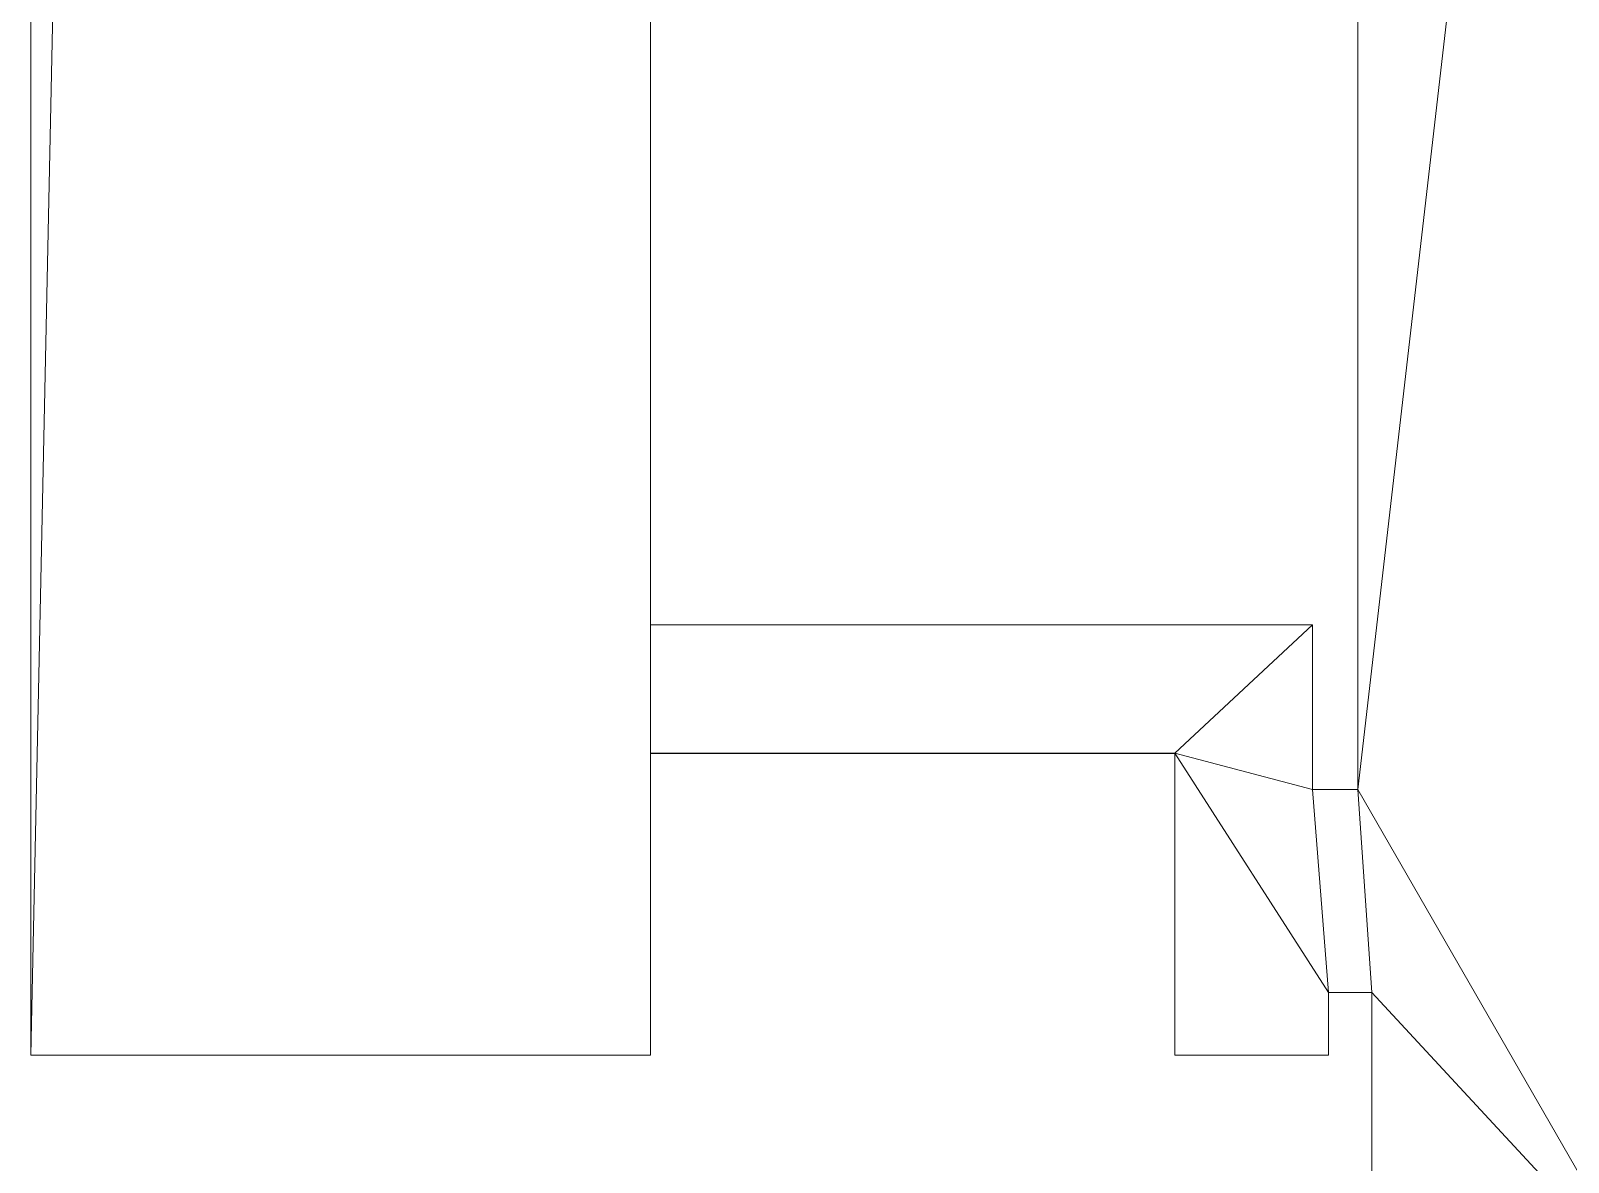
# Model space of a CAD drawing. Header units: inches. Extents: x -103556 to 1920310, y -1393088 to 690320.
# Drawn here: x -103556 to 604011, y -872236 to -351384 of the extents above; entities that cross this region are included whole.
import ezdxf

# ---------------------------------------------------------------- set-up
doc = ezdxf.new("R2010")
doc.units = ezdxf.units.IN
doc.header["$MEASUREMENT"] = 0
doc.layers.add('A-CLNG-SUSP', color=5, linetype='Continuous', lineweight=13)
doc.layers.add('A-WALL', color=2, linetype='Continuous', lineweight=13)

msp = doc.modelspace()

# ---------------------------------------------------------------- meshes
at = {"layer": 'A-CLNG-SUSP'}
mesh = msp.add_polyface(dxfattribs=at)
corners = [(241533, 683934, 91682), (235751, 647429, 91682), (-35050, 690320, 91682), (-77347, 423264, 91682), (-103556, 423264, 91682), (-103556, -822920, 91682), (181716, -822920, 91682), (181716, 404968, 91682), (286874, 393915, 91682), (330575, 669832, 91682)]
mesh.append_faces([[corners[k] for k in face] for face in [(3, 7, 2)]], dxfattribs={"vtx0": -1, "vtx1": -1})
mesh.append_faces([[corners[k] for k in face] for face in [(7, 8, 1, 2)]], dxfattribs={"vtx1": -1, "vtx3": -1})
mesh.append_faces([[corners[k] for k in face] for face in [(9, 0, 1, 8), (3, 4, 5)]], dxfattribs={"vtx2": -1})
mesh.append_faces([[corners[k] for k in face] for face in [(5, 6, 7, 3)]], dxfattribs={"vtx2": -1, "vtx3": -1})
mesh = msp.add_polyface(dxfattribs=at)
corners = [(241533, 683934, 91680), (330575, 669832, 91680), (286874, 393915, 91680), (181716, 404968, 91680), (181716, -822920, 91680), (-103556, -822920, 91680), (-103556, 423264, 91680), (-77347, 423264, 91680), (-35050, 690320, 91680), (235751, 647429, 91680)]
mesh.append_faces([[corners[k] for k in face] for face in [(1, 9, 0)]], dxfattribs={"vtx0": -1})
mesh.append_faces([[corners[k] for k in face] for face in [(3, 7, 8, 9)]], dxfattribs={"vtx0": -1, "vtx3": -1})
mesh.append_faces([[corners[k] for k in face] for face in [(6, 7, 5)]], dxfattribs={"vtx1": -1})
mesh.append_faces([[corners[k] for k in face] for face in [(2, 3, 9, 1)]], dxfattribs={"vtx1": -1, "vtx2": -1})
mesh.append_faces([[corners[k] for k in face] for face in [(3, 4, 5, 7)]], dxfattribs={"vtx2": -1, "vtx3": -1})
mesh = msp.add_polyface(dxfattribs=at)
corners = [(-103556, -822920, 91682), (-103556, 423264, 91682), (-103556, 423264, 91680), (-103556, -822920, 91680)]
mesh.append_faces([[corners[k] for k in face] for face in [(3, 0, 1, 2)]])
mesh = msp.add_polyface(dxfattribs=at)
corners = [(422916, -684000, 64850), (422916, -822912, 64850), (493612, -822912, 64850), (493612, -794064, 64850), (513588, -794064, 64850), (513588, -1016360, 64850), (129983, -1023056, 64850), (129983, -1122168, 64850), (129983, -1137566, 64850), (469827, -1137566, 64850), (469827, -1116550, 64850), (1920310, -1091232, 64850), (1886767, 173467, 64850), (1626695, 173467, 64850), (1626695, 42707, 64850), (1767286, 46436, 64850), (1792691, -911443, 64850), (1637747, -911443, 64850), (1637747, -978259, 64850), (793892, -992989, 64850), (793892, -929205, 64850), (638852, -929205, 64850), (624249, 314010, 64850), (637952, 400524, 64850), (547043, 414922, 64850), (538121, 330039, 64850), (507210, 330039, 64850), (507210, -700617, 64850), (486370, -700617, 64850), (486370, -624825, 64850), (181712, -624825, 64850), (181712, -684000, 64850)]
mesh.append_faces([[corners[k] for k in face] for face in [(0, 29, 30, 31)]], dxfattribs={"vtx0": -1})
mesh.append_faces([[corners[k] for k in face] for face in [(3, 28, 0)]], dxfattribs={"vtx0": -1, "vtx1": -1, "vtx2": -1})
mesh.append_faces([[corners[k] for k in face] for face in [(5, 10, 19, 21)]], dxfattribs={"vtx0": -1, "vtx1": -1, "vtx2": -1, "vtx3": -1})
mesh.append_faces([[corners[k] for k in face] for face in [(0, 28, 29), (12, 15, 16, 11), (11, 18, 19, 10)]], dxfattribs={"vtx0": -1, "vtx2": -1})
mesh.append_faces([[corners[k] for k in face] for face in [(22, 25, 26, 27), (10, 5, 6, 7)]], dxfattribs={"vtx0": -1, "vtx3": -1})
mesh.append_faces([[corners[k] for k in face] for face in [(20, 21, 19)]], dxfattribs={"vtx1": -1})
mesh.append_faces([[corners[k] for k in face] for face in [(4, 5, 21)]], dxfattribs={"vtx1": -1, "vtx2": -1})
mesh.append_faces([[corners[k] for k in face] for face in [(21, 22, 27, 4)]], dxfattribs={"vtx1": -1, "vtx2": -1, "vtx3": -1})
mesh.append_faces([[corners[k] for k in face] for face in [(27, 28, 3, 4)]], dxfattribs={"vtx1": -1, "vtx3": -1})
mesh.append_faces([[corners[k] for k in face] for face in [(23, 24, 25, 22), (13, 14, 15, 12), (1, 2, 3, 0)]], dxfattribs={"vtx2": -1})
mesh.append_faces([[corners[k] for k in face] for face in [(16, 17, 18, 11)]], dxfattribs={"vtx2": -1, "vtx3": -1})
mesh.append_faces([[corners[k] for k in face] for face in [(7, 8, 9, 10)]], dxfattribs={"vtx3": -1})
mesh = msp.add_polyface(dxfattribs=at)
corners = [(422916, -684000, 64848), (181712, -684000, 64848), (181712, -624825, 64848), (486370, -624825, 64848), (486370, -700617, 64848), (507210, -700617, 64848), (507210, 330039, 64848), (538121, 330039, 64848), (547043, 414922, 64848), (637952, 400524, 64848), (624249, 314010, 64848), (638852, -929205, 64848), (793892, -929205, 64848), (793892, -992989, 64848), (1637747, -978259, 64848), (1637747, -911443, 64848), (1792691, -911443, 64848), (1767286, 46436, 64848), (1626695, 42707, 64848), (1626695, 173467, 64848), (1886767, 173467, 64848), (1920310, -1091232, 64848), (469827, -1116550, 64848), (469827, -1137566, 64848), (129983, -1137566, 64848), (129983, -1122168, 64848), (129983, -1023056, 64848), (513588, -1016360, 64848), (513588, -794064, 64848), (493612, -794064, 64848), (493612, -822912, 64848), (422916, -822912, 64848)]
mesh.append_faces([[corners[k] for k in face] for face in [(16, 21, 14, 15)]], dxfattribs={"vtx0": -1, "vtx1": -1})
mesh.append_faces([[corners[k] for k in face] for face in [(29, 0, 4), (11, 28, 5)]], dxfattribs={"vtx0": -1, "vtx1": -1, "vtx2": -1})
mesh.append_faces([[corners[k] for k in face] for face in [(13, 22, 27, 11)]], dxfattribs={"vtx0": -1, "vtx1": -1, "vtx2": -1, "vtx3": -1})
mesh.append_faces([[corners[k] for k in face] for face in [(29, 4, 5, 28), (0, 3, 4)]], dxfattribs={"vtx0": -1, "vtx2": -1})
mesh.append_faces([[corners[k] for k in face] for face in [(22, 25, 26, 27)]], dxfattribs={"vtx0": -1, "vtx3": -1})
mesh.append_faces([[corners[k] for k in face] for face in [(2, 3, 0, 1)]], dxfattribs={"vtx1": -1})
mesh.append_faces([[corners[k] for k in face] for face in [(27, 28, 11), (6, 7, 10)]], dxfattribs={"vtx1": -1, "vtx2": -1})
mesh.append_faces([[corners[k] for k in face] for face in [(13, 14, 21, 22), (10, 11, 5, 6), (20, 21, 16, 17)]], dxfattribs={"vtx1": -1, "vtx3": -1})
mesh.append_faces([[corners[k] for k in face] for face in [(23, 24, 25, 22), (11, 12, 13)]], dxfattribs={"vtx2": -1})
mesh.append_faces([[corners[k] for k in face] for face in [(29, 30, 31, 0), (17, 18, 19, 20), (7, 8, 9, 10)]], dxfattribs={"vtx3": -1})
mesh = msp.add_polyface(dxfattribs=at)
corners = [(181716, 404968, 91682), (181716, -822920, 91682), (181716, -822920, 91680), (181716, 404968, 91680)]
mesh.append_faces([[corners[k] for k in face] for face in [(0, 1, 2, 3)]])
mesh = msp.add_polyface(dxfattribs=at)
corners = [(507210, -700617, 64850), (507210, 330039, 64850), (507210, 330039, 64848), (507210, -700617, 64848)]
mesh.append_faces([[corners[k] for k in face] for face in [(3, 0, 1, 2)]])
mesh = msp.add_polyface(dxfattribs=at)
corners = [(181712, -624825, 64850), (486370, -624825, 64850), (486370, -624825, 64848), (181712, -624825, 64848)]
mesh.append_faces([[corners[k] for k in face] for face in [(0, 1, 2, 3)]])
mesh = msp.add_polyface(dxfattribs=at)
corners = [(181712, -684000, 64850), (181712, -624825, 64850), (181712, -624825, 64848), (181712, -684000, 64848)]
mesh.append_faces([[corners[k] for k in face] for face in [(0, 1, 2, 3)]])
mesh = msp.add_polyface(dxfattribs=at)
corners = [(486370, -624825, 64850), (486370, -700617, 64850), (486370, -700617, 64848), (486370, -624825, 64848)]
mesh.append_faces([[corners[k] for k in face] for face in [(0, 1, 2, 3)]])
mesh = msp.add_polyface(dxfattribs=at)
corners = [(422916, -684000, 64850), (181712, -684000, 64850), (181712, -684000, 64848), (422916, -684000, 64848)]
mesh.append_faces([[corners[k] for k in face] for face in [(0, 1, 2, 3)]])
mesh = msp.add_polyface(dxfattribs=at)
corners = [(422916, -822912, 64850), (422916, -684000, 64850), (422916, -684000, 64848), (422916, -822912, 64848)]
mesh.append_faces([[corners[k] for k in face] for face in [(0, 1, 2, 3)]])
mesh = msp.add_polyface(dxfattribs=at)
corners = [(486370, -700617, 64850), (507210, -700617, 64850), (507210, -700617, 64848), (486370, -700617, 64848)]
mesh.append_faces([[corners[k] for k in face] for face in [(0, 1, 2, 3)]])
mesh = msp.add_polyface(dxfattribs=at)
corners = [(493612, -794064, 64850), (493612, -822912, 64850), (493612, -822912, 64848), (493612, -794064, 64848)]
mesh.append_faces([[corners[k] for k in face] for face in [(0, 1, 2, 3)]])
mesh = msp.add_polyface(dxfattribs=at)
corners = [(513588, -794064, 64850), (493612, -794064, 64850), (493612, -794064, 64848), (513588, -794064, 64848)]
mesh.append_faces([[corners[k] for k in face] for face in [(0, 1, 2, 3)]])
mesh = msp.add_polyface(dxfattribs=at)
corners = [(513588, -1016360, 64850), (513588, -794064, 64850), (513588, -794064, 64848), (513588, -1016360, 64848)]
mesh.append_faces([[corners[k] for k in face] for face in [(0, 1, 2, 3)]])
mesh = msp.add_polyface(dxfattribs=at)
corners = [(181716, -822920, 91682), (-103556, -822920, 91682), (-103556, -822920, 91680), (181716, -822920, 91680)]
mesh.append_faces([[corners[k] for k in face] for face in [(0, 1, 2, 3)]])
mesh = msp.add_polyface(dxfattribs=at)
corners = [(493612, -822912, 64850), (422916, -822912, 64850), (422916, -822912, 64848), (493612, -822912, 64848)]
mesh.append_faces([[corners[k] for k in face] for face in [(0, 1, 2, 3)]])
at = {"layer": 'A-WALL'}
mesh = msp.add_polyface(dxfattribs=at)
corners = [(-103556, 423256, -60960), (-103556, -822920, -60960), (-103556, -822920, 91584), (-103556, 423256, 91584)]
mesh.append_faces([[corners[k] for k in face] for face in [(3, 0, 1, 2)]])
mesh = msp.add_polyface(dxfattribs=at)
corners = [(-103556, -822920, -60960), (-103556, 423256, -60960), (-103548, 423256, -60960), (-103548, -822912, -60960), (-103548, -822920, -60960)]
mesh.append_faces([[corners[k] for k in face] for face in [(3, 1, 2)]], dxfattribs={"vtx0": -1})
mesh.append_faces([[corners[k] for k in face] for face in [(0, 1, 3, 4)]], dxfattribs={"vtx1": -1})
mesh = msp.add_polyface(dxfattribs=at)
corners = [(-103556, 423256, 91584), (-103556, -822920, 91584), (-103548, -822920, 91584), (-103548, -822912, 91584), (-103548, 423256, 91584)]
mesh.append_faces([[corners[k] for k in face] for face in [(3, 1, 2)]], dxfattribs={"vtx0": -1})
mesh.append_faces([[corners[k] for k in face] for face in [(0, 1, 3, 4)]], dxfattribs={"vtx1": -1})
mesh = msp.add_polyface(dxfattribs=at)
corners = [(-103548, 423256, -60960), (-103548, 423256, 91584), (-103548, -822912, 91584), (-103548, -822920, 91584), (-103548, -822920, -60960), (-103548, -822912, -60960)]
mesh.append_faces([[corners[k] for k in face] for face in [(3, 4, 5, 2), (0, 1, 2, 5)]], dxfattribs={"vtx2": -1})
mesh = msp.add_polyface(dxfattribs=at)
corners = [(181708, -822912, -60960), (181708, -822912, 91584), (181708, 404977, 91584), (181708, 404977, -60960)]
mesh.append_faces([[corners[k] for k in face] for face in [(1, 2, 3, 0)]])
mesh = msp.add_polyface(dxfattribs=at)
corners = [(181716, 404976, -60960), (181716, 404968, -60960), (181716, -624817, -60960), (181716, -624825, -60960), (181716, -684000, -60960), (181716, -684008, -60960), (181716, -822912, -60960), (181708, -822912, -60960), (181708, 404977, -60960)]
mesh.append_faces([[corners[k] for k in face] for face in [(2, 8, 1), (5, 7, 4)]], dxfattribs={"vtx0": -1, "vtx1": -1})
mesh.append_faces([[corners[k] for k in face] for face in [(7, 2, 3, 4)]], dxfattribs={"vtx0": -1, "vtx3": -1})
mesh.append_faces([[corners[k] for k in face] for face in [(0, 1, 8), (6, 7, 5)]], dxfattribs={"vtx1": -1})
mesh.append_faces([[corners[k] for k in face] for face in [(7, 8, 2)]], dxfattribs={"vtx1": -1, "vtx2": -1})
mesh = msp.add_polyface(dxfattribs=at)
corners = [(181716, -822912, 91584), (181716, 404968, 91584), (181716, 404976, 91584), (181708, 404977, 91584), (181708, -822912, 91584)]
mesh.append_faces([[corners[k] for k in face] for face in [(1, 2, 3), (4, 0, 1, 3)]], dxfattribs={"vtx2": -1})
mesh = msp.add_polyface(dxfattribs=at)
corners = [(181716, -822912, -60960), (181716, -684008, -60960), (181716, -684000, -60960), (181716, -624825, -60960), (181716, -624817, -60960), (181716, 404968, -60960), (181716, 404976, -60960), (181716, 404976, 91584), (181716, 404968, 91584), (181716, -822912, 91584)]
mesh.append_faces([[corners[k] for k in face] for face in [(8, 6, 7)]], dxfattribs={"vtx0": -1})
mesh.append_faces([[corners[k] for k in face] for face in [(9, 3, 4, 8)]], dxfattribs={"vtx0": -1, "vtx2": -1})
mesh.append_faces([[corners[k] for k in face] for face in [(0, 1, 9)]], dxfattribs={"vtx1": -1})
mesh.append_faces([[corners[k] for k in face] for face in [(2, 3, 9, 1), (5, 6, 8, 4)]], dxfattribs={"vtx1": -1, "vtx2": -1})
mesh = msp.add_polyface(dxfattribs=at)
corners = [(507202, 330039, -60960), (507202, -700609, -60960), (507202, -700617, -60960), (507202, -700617, 64752), (507202, -700609, 64752), (507202, 330039, 64752)]
mesh.append_faces([[corners[k] for k in face] for face in [(2, 3, 4, 1)]], dxfattribs={"vtx2": -1})
mesh.append_faces([[corners[k] for k in face] for face in [(4, 5, 0, 1)]], dxfattribs={"vtx3": -1})
mesh = msp.add_polyface(dxfattribs=at)
corners = [(507202, -700617, -60960), (507202, -700609, -60960), (507202, 330039, -60960), (507210, 330039, -60960), (507210, -700617, -60960)]
mesh.append_faces([[corners[k] for k in face] for face in [(0, 1, 4), (3, 4, 1, 2)]], dxfattribs={"vtx1": -1})
mesh = msp.add_polyface(dxfattribs=at)
corners = [(507202, 330039, 64752), (507202, -700609, 64752), (507202, -700617, 64752), (507210, -700617, 64752), (507210, 330039, 64752)]
mesh.append_faces([[corners[k] for k in face] for face in [(1, 2, 3), (4, 0, 1, 3)]], dxfattribs={"vtx2": -1})
mesh = msp.add_polyface(dxfattribs=at)
corners = [(507210, 330039, -60960), (507210, 330039, 64752), (507210, -700617, 64752), (507210, -700617, -60960)]
mesh.append_faces([[corners[k] for k in face] for face in [(2, 3, 0, 1)]])
mesh = msp.add_polyface(dxfattribs=at)
corners = [(486370, -624817, -60960), (181716, -624817, -60960), (181716, -624817, 64752), (486370, -624817, 64752)]
mesh.append_faces([[corners[k] for k in face] for face in [(2, 3, 0, 1)]])
mesh = msp.add_polyface(dxfattribs=at)
corners = [(181716, -624817, -60960), (486370, -624817, -60960), (486370, -624825, -60960), (181716, -624825, -60960)]
mesh.append_faces([[corners[k] for k in face] for face in [(3, 0, 1, 2)]])
mesh = msp.add_polyface(dxfattribs=at)
corners = [(486370, -624817, 64752), (181716, -624817, 64752), (181716, -624825, 64752), (486370, -624825, 64752)]
mesh.append_faces([[corners[k] for k in face] for face in [(0, 1, 2, 3)]])
mesh = msp.add_polyface(dxfattribs=at)
corners = [(181716, -624817, 64752), (181716, -624817, -60960), (181716, -624825, -60960), (181716, -624825, 64752)]
mesh.append_faces([[corners[k] for k in face] for face in [(1, 2, 3, 0)]])
mesh = msp.add_polyface(dxfattribs=at)
corners = [(486370, -624825, -60960), (486370, -624825, 64752), (181716, -624825, 64752), (181716, -624825, -60960)]
mesh.append_faces([[corners[k] for k in face] for face in [(1, 2, 3, 0)]])
mesh = msp.add_polyface(dxfattribs=at)
corners = [(486370, -700609, -60960), (486370, -700609, 64752), (486370, -624825, 64752), (486370, -624817, 64752), (486370, -624817, -60960), (486370, -624825, -60960)]
mesh.append_faces([[corners[k] for k in face] for face in [(5, 2, 3, 4)]], dxfattribs={"vtx0": -1})
mesh.append_faces([[corners[k] for k in face] for face in [(0, 1, 2, 5)]], dxfattribs={"vtx2": -1})
mesh = msp.add_polyface(dxfattribs=at)
corners = [(486378, -624817, -60960), (486378, -700609, -60960), (486370, -700609, -60960), (486370, -624825, -60960), (486370, -624817, -60960)]
mesh.append_faces([[corners[k] for k in face] for face in [(3, 0, 1, 2)]], dxfattribs={"vtx0": -1})
mesh.append_faces([[corners[k] for k in face] for face in [(3, 4, 0)]], dxfattribs={"vtx2": -1})
mesh = msp.add_polyface(dxfattribs=at)
corners = [(486378, -700609, 64752), (486378, -624817, 64752), (486370, -624817, 64752), (486370, -624825, 64752), (486370, -700609, 64752)]
mesh.append_faces([[corners[k] for k in face] for face in [(3, 0, 1, 2)]], dxfattribs={"vtx0": -1})
mesh.append_faces([[corners[k] for k in face] for face in [(3, 4, 0)]], dxfattribs={"vtx2": -1})
mesh = msp.add_polyface(dxfattribs=at)
corners = [(486378, -624817, 64752), (486378, -624817, -60960), (486370, -624817, -60960), (486370, -624817, 64752)]
mesh.append_faces([[corners[k] for k in face] for face in [(0, 1, 2, 3)]])
mesh = msp.add_polyface(dxfattribs=at)
corners = [(486370, -624817, -60960), (486370, -624817, 64752), (486370, -624825, 64752), (486370, -624825, -60960)]
mesh.append_faces([[corners[k] for k in face] for face in [(3, 0, 1, 2)]])
mesh = msp.add_polyface(dxfattribs=at)
corners = [(486378, -700609, -60960), (486378, -624817, -60960), (486378, -624817, 64752), (486378, -700609, 64752)]
mesh.append_faces([[corners[k] for k in face] for face in [(3, 0, 1, 2)]])
mesh = msp.add_polyface(dxfattribs=at)
corners = [(181716, -684000, -60960), (181716, -684000, 64752), (422916, -684000, 64752), (422916, -684000, -60960)]
mesh.append_faces([[corners[k] for k in face] for face in [(1, 2, 3, 0)]])
mesh = msp.add_polyface(dxfattribs=at)
corners = [(422916, -684008, -60960), (422908, -684008, -60960), (181716, -684008, -60960), (181716, -684000, -60960), (422916, -684000, -60960)]
mesh.append_faces([[corners[k] for k in face] for face in [(0, 1, 4), (3, 4, 1, 2)]], dxfattribs={"vtx1": -1})
mesh = msp.add_polyface(dxfattribs=at)
corners = [(181716, -684008, 64752), (422908, -684008, 64752), (422916, -684008, 64752), (422916, -684000, 64752), (181716, -684000, 64752)]
mesh.append_faces([[corners[k] for k in face] for face in [(1, 2, 3), (4, 0, 1, 3)]], dxfattribs={"vtx2": -1})
mesh = msp.add_polyface(dxfattribs=at)
corners = [(181716, -684008, -60960), (181716, -684008, 64752), (181716, -684000, 64752), (181716, -684000, -60960)]
mesh.append_faces([[corners[k] for k in face] for face in [(3, 0, 1, 2)]])
mesh = msp.add_polyface(dxfattribs=at)
corners = [(181716, -684008, -60960), (422908, -684008, -60960), (422916, -684008, -60960), (422916, -684008, 64752), (422908, -684008, 64752), (181716, -684008, 64752)]
mesh.append_faces([[corners[k] for k in face] for face in [(3, 4, 1, 2)]], dxfattribs={"vtx1": -1})
mesh.append_faces([[corners[k] for k in face] for face in [(5, 0, 1, 4)]], dxfattribs={"vtx2": -1})
mesh = msp.add_polyface(dxfattribs=at)
corners = [(422908, -684008, -60960), (422908, -822920, -60960), (422908, -822920, 64752), (422908, -684008, 64752)]
mesh.append_faces([[corners[k] for k in face] for face in [(2, 3, 0, 1)]])
mesh = msp.add_polyface(dxfattribs=at)
corners = [(422908, -822920, -60960), (422908, -684008, -60960), (422916, -684008, -60960), (422916, -822912, -60960), (422916, -822920, -60960)]
mesh.append_faces([[corners[k] for k in face] for face in [(0, 1, 3, 4), (2, 3, 1)]], dxfattribs={"vtx1": -1})
mesh = msp.add_polyface(dxfattribs=at)
corners = [(422908, -684008, 64752), (422908, -822920, 64752), (422916, -822920, 64752), (422916, -822912, 64752), (422916, -684008, 64752)]
mesh.append_faces([[corners[k] for k in face] for face in [(0, 1, 3, 4), (2, 3, 1)]], dxfattribs={"vtx1": -1})
mesh = msp.add_polyface(dxfattribs=at)
corners = [(422908, -684008, -60960), (422908, -684008, 64752), (422916, -684008, 64752), (422916, -684008, -60960)]
mesh.append_faces([[corners[k] for k in face] for face in [(3, 0, 1, 2)]])
mesh = msp.add_polyface(dxfattribs=at)
corners = [(422916, -684008, 64752), (422916, -684008, -60960), (422916, -684000, -60960), (422916, -684000, 64752)]
mesh.append_faces([[corners[k] for k in face] for face in [(0, 1, 2, 3)]])
mesh = msp.add_polyface(dxfattribs=at)
corners = [(422916, -684008, -60960), (422916, -684008, 64752), (422916, -822912, 64752), (422916, -822920, 64752), (422916, -822920, -60960), (422916, -822912, -60960)]
mesh.append_faces([[corners[k] for k in face] for face in [(2, 3, 4, 5), (5, 0, 1, 2)]], dxfattribs={"vtx3": -1})
mesh = msp.add_polyface(dxfattribs=at)
corners = [(507202, -700609, -60960), (486378, -700609, -60960), (486370, -700609, -60960), (486370, -700609, 64752), (486378, -700609, 64752), (507202, -700609, 64752)]
mesh.append_faces([[corners[k] for k in face] for face in [(5, 0, 1, 4), (2, 3, 4, 1)]], dxfattribs={"vtx2": -1})
mesh = msp.add_polyface(dxfattribs=at)
corners = [(486370, -700609, -60960), (486378, -700609, -60960), (507202, -700609, -60960), (507202, -700617, -60960), (486370, -700617, -60960)]
mesh.append_faces([[corners[k] for k in face] for face in [(1, 4, 0)]], dxfattribs={"vtx0": -1})
mesh.append_faces([[corners[k] for k in face] for face in [(3, 4, 1, 2)]], dxfattribs={"vtx1": -1})
mesh = msp.add_polyface(dxfattribs=at)
corners = [(507202, -700609, 64752), (486378, -700609, 64752), (486370, -700609, 64752), (486370, -700617, 64752), (507202, -700617, 64752)]
mesh.append_faces([[corners[k] for k in face] for face in [(1, 4, 0)]], dxfattribs={"vtx0": -1})
mesh.append_faces([[corners[k] for k in face] for face in [(3, 4, 1, 2)]], dxfattribs={"vtx1": -1})
mesh = msp.add_polyface(dxfattribs=at)
corners = [(486370, -700609, 64752), (486370, -700609, -60960), (486370, -700617, -60960), (486370, -700617, 64752)]
mesh.append_faces([[corners[k] for k in face] for face in [(0, 1, 2, 3)]])
mesh = msp.add_polyface(dxfattribs=at)
corners = [(486378, -700609, -60960), (486378, -700609, 64752), (486370, -700609, 64752), (486370, -700609, -60960)]
mesh.append_faces([[corners[k] for k in face] for face in [(3, 0, 1, 2)]])
mesh = msp.add_polyface(dxfattribs=at)
corners = [(507202, -700617, -60960), (507202, -700617, 64752), (486370, -700617, 64752), (486370, -700617, -60960)]
mesh.append_faces([[corners[k] for k in face] for face in [(2, 3, 0, 1)]])
mesh = msp.add_polyface(dxfattribs=at)
corners = [(507202, -700609, -60960), (507202, -700609, 64752), (507202, -700617, 64752), (507202, -700617, -60960)]
mesh.append_faces([[corners[k] for k in face] for face in [(3, 0, 1, 2)]])
mesh = msp.add_polyface(dxfattribs=at)
corners = [(507202, -700617, 64752), (507202, -700617, -60960), (507210, -700617, -60960), (507210, -700617, 64752)]
mesh.append_faces([[corners[k] for k in face] for face in [(0, 1, 2, 3)]])
mesh = msp.add_polyface(dxfattribs=at)
corners = [(493612, -822912, -60960), (493612, -822912, 64752), (493612, -794064, 64752), (493612, -794064, -60960)]
mesh.append_faces([[corners[k] for k in face] for face in [(2, 3, 0, 1)]])
mesh = msp.add_polyface(dxfattribs=at)
corners = [(493620, -794064, -60960), (493620, -794072, -60960), (493620, -822912, -60960), (493612, -822912, -60960), (493612, -794064, -60960)]
mesh.append_faces([[corners[k] for k in face] for face in [(1, 4, 0)]], dxfattribs={"vtx0": -1})
mesh.append_faces([[corners[k] for k in face] for face in [(3, 4, 1, 2)]], dxfattribs={"vtx1": -1})
mesh = msp.add_polyface(dxfattribs=at)
corners = [(493620, -822912, 64752), (493620, -794072, 64752), (493620, -794064, 64752), (493612, -794064, 64752), (493612, -822912, 64752)]
mesh.append_faces([[corners[k] for k in face] for face in [(1, 4, 0)]], dxfattribs={"vtx0": -1})
mesh.append_faces([[corners[k] for k in face] for face in [(3, 4, 1, 2)]], dxfattribs={"vtx1": -1})
mesh = msp.add_polyface(dxfattribs=at)
corners = [(493620, -794064, 64752), (493620, -794064, -60960), (493612, -794064, -60960), (493612, -794064, 64752)]
mesh.append_faces([[corners[k] for k in face] for face in [(0, 1, 2, 3)]])
mesh = msp.add_polyface(dxfattribs=at)
corners = [(493620, -822912, -60960), (493620, -794072, -60960), (493620, -794064, -60960), (493620, -794064, 64752), (493620, -794072, 64752), (493620, -822912, 64752)]
mesh.append_faces([[corners[k] for k in face] for face in [(3, 4, 1, 2)]], dxfattribs={"vtx1": -1})
mesh.append_faces([[corners[k] for k in face] for face in [(4, 5, 0, 1)]], dxfattribs={"vtx3": -1})
mesh = msp.add_polyface(dxfattribs=at)
corners = [(493620, -794064, -60960), (493620, -794064, 64752), (513588, -794064, 64752), (513588, -794064, -60960)]
mesh.append_faces([[corners[k] for k in face] for face in [(2, 3, 0, 1)]])
mesh = msp.add_polyface(dxfattribs=at)
corners = [(513588, -794072, -60960), (513580, -794072, -60960), (493620, -794072, -60960), (493620, -794064, -60960), (513588, -794064, -60960)]
mesh.append_faces([[corners[k] for k in face] for face in [(1, 4, 0)]], dxfattribs={"vtx0": -1})
mesh.append_faces([[corners[k] for k in face] for face in [(3, 4, 1, 2)]], dxfattribs={"vtx1": -1})
mesh = msp.add_polyface(dxfattribs=at)
corners = [(493620, -794072, 64752), (513580, -794072, 64752), (513588, -794072, 64752), (513588, -794064, 64752), (493620, -794064, 64752)]
mesh.append_faces([[corners[k] for k in face] for face in [(1, 4, 0)]], dxfattribs={"vtx0": -1})
mesh.append_faces([[corners[k] for k in face] for face in [(3, 4, 1, 2)]], dxfattribs={"vtx1": -1})
mesh = msp.add_polyface(dxfattribs=at)
corners = [(493620, -794072, -60960), (493620, -794072, 64752), (493620, -794064, 64752), (493620, -794064, -60960)]
mesh.append_faces([[corners[k] for k in face] for face in [(3, 0, 1, 2)]])
mesh = msp.add_polyface(dxfattribs=at)
corners = [(493620, -794072, -60960), (513580, -794072, -60960), (513588, -794072, -60960), (513588, -794072, 64752), (513580, -794072, 64752), (493620, -794072, 64752)]
mesh.append_faces([[corners[k] for k in face] for face in [(3, 4, 1, 2)]], dxfattribs={"vtx1": -1})
mesh.append_faces([[corners[k] for k in face] for face in [(5, 0, 1, 4)]], dxfattribs={"vtx2": -1})
mesh = msp.add_polyface(dxfattribs=at)
corners = [(513580, -794072, -60960), (513580, -1016352, -60960), (513580, -1016360, -60960), (513580, -1016360, 64752), (513580, -1016352, 64752), (513580, -794072, 64752)]
mesh.append_faces([[corners[k] for k in face] for face in [(3, 4, 1, 2)]], dxfattribs={"vtx1": -1})
mesh.append_faces([[corners[k] for k in face] for face in [(4, 5, 0, 1)]], dxfattribs={"vtx3": -1})
mesh = msp.add_polyface(dxfattribs=at)
corners = [(513580, -1016360, -60960), (513580, -1016352, -60960), (513580, -794072, -60960), (513588, -794072, -60960), (513588, -1016360, -60960)]
mesh.append_faces([[corners[k] for k in face] for face in [(0, 1, 4), (3, 4, 1, 2)]], dxfattribs={"vtx1": -1})
mesh = msp.add_polyface(dxfattribs=at)
corners = [(513580, -794072, 64752), (513580, -1016352, 64752), (513580, -1016360, 64752), (513588, -1016360, 64752), (513588, -794072, 64752)]
mesh.append_faces([[corners[k] for k in face] for face in [(1, 2, 3), (4, 0, 1, 3)]], dxfattribs={"vtx2": -1})
mesh = msp.add_polyface(dxfattribs=at)
corners = [(513580, -794072, -60960), (513580, -794072, 64752), (513588, -794072, 64752), (513588, -794072, -60960)]
mesh.append_faces([[corners[k] for k in face] for face in [(3, 0, 1, 2)]])
mesh = msp.add_polyface(dxfattribs=at)
corners = [(513588, -794072, 64752), (513588, -794072, -60960), (513588, -794064, -60960), (513588, -794064, 64752)]
mesh.append_faces([[corners[k] for k in face] for face in [(0, 1, 2, 3)]])
mesh = msp.add_polyface(dxfattribs=at)
corners = [(513588, -794072, -60960), (513588, -794072, 64752), (513588, -1016360, 64752), (513588, -1016360, -60960)]
mesh.append_faces([[corners[k] for k in face] for face in [(2, 3, 0, 1)]])
mesh = msp.add_polyface(dxfattribs=at)
corners = [(-103556, -822920, 91584), (-103556, -822920, -60960), (-103548, -822920, -60960), (-103548, -822920, 91584)]
mesh.append_faces([[corners[k] for k in face] for face in [(0, 1, 2, 3)]])
mesh = msp.add_polyface(dxfattribs=at)
corners = [(-103548, -822912, -60960), (-103548, -822912, 91584), (181708, -822912, 91584), (181716, -822912, 91584), (181716, -822912, -60960), (181708, -822912, -60960)]
mesh.append_faces([[corners[k] for k in face] for face in [(2, 3, 4, 5), (5, 0, 1, 2)]], dxfattribs={"vtx3": -1})
mesh = msp.add_polyface(dxfattribs=at)
corners = [(181716, -822920, -60960), (-103548, -822920, -60960), (-103548, -822912, -60960), (181708, -822912, -60960), (181716, -822912, -60960)]
mesh.append_faces([[corners[k] for k in face] for face in [(0, 1, 3, 4), (2, 3, 1)]], dxfattribs={"vtx1": -1})
mesh = msp.add_polyface(dxfattribs=at)
corners = [(-103548, -822920, 91584), (181716, -822920, 91584), (181716, -822912, 91584), (181708, -822912, 91584), (-103548, -822912, 91584)]
mesh.append_faces([[corners[k] for k in face] for face in [(3, 0, 1, 2)]], dxfattribs={"vtx0": -1})
mesh.append_faces([[corners[k] for k in face] for face in [(3, 4, 0)]], dxfattribs={"vtx2": -1})
mesh = msp.add_polyface(dxfattribs=at)
corners = [(-103548, -822920, -60960), (-103548, -822920, 91584), (-103548, -822912, 91584), (-103548, -822912, -60960)]
mesh.append_faces([[corners[k] for k in face] for face in [(3, 0, 1, 2)]])
mesh = msp.add_polyface(dxfattribs=at)
corners = [(-103548, -822920, -60960), (181716, -822920, -60960), (181716, -822920, 91584), (-103548, -822920, 91584)]
mesh.append_faces([[corners[k] for k in face] for face in [(2, 3, 0, 1)]])
mesh = msp.add_polyface(dxfattribs=at)
corners = [(181716, -822912, -60960), (181716, -822912, 91584), (181708, -822912, 91584), (181708, -822912, -60960)]
mesh.append_faces([[corners[k] for k in face] for face in [(3, 0, 1, 2)]])
mesh = msp.add_polyface(dxfattribs=at)
corners = [(181716, -822920, 91584), (181716, -822920, -60960), (181716, -822912, -60960), (181716, -822912, 91584)]
mesh.append_faces([[corners[k] for k in face] for face in [(0, 1, 2, 3)]])
mesh = msp.add_polyface(dxfattribs=at)
corners = [(422908, -822920, 64752), (422908, -822920, -60960), (422916, -822920, -60960), (422916, -822920, 64752)]
mesh.append_faces([[corners[k] for k in face] for face in [(0, 1, 2, 3)]])
mesh = msp.add_polyface(dxfattribs=at)
corners = [(422916, -822912, -60960), (422916, -822912, 64752), (493612, -822912, 64752), (493620, -822912, 64752), (493620, -822912, -60960), (493612, -822912, -60960)]
mesh.append_faces([[corners[k] for k in face] for face in [(2, 3, 4, 5), (5, 0, 1, 2)]], dxfattribs={"vtx3": -1})
mesh = msp.add_polyface(dxfattribs=at)
corners = [(493620, -822920, -60960), (422916, -822920, -60960), (422916, -822912, -60960), (493612, -822912, -60960), (493620, -822912, -60960)]
mesh.append_faces([[corners[k] for k in face] for face in [(0, 1, 3, 4), (2, 3, 1)]], dxfattribs={"vtx1": -1})
mesh = msp.add_polyface(dxfattribs=at)
corners = [(422916, -822920, 64752), (493620, -822920, 64752), (493620, -822912, 64752), (493612, -822912, 64752), (422916, -822912, 64752)]
mesh.append_faces([[corners[k] for k in face] for face in [(3, 0, 1, 2)]], dxfattribs={"vtx0": -1})
mesh.append_faces([[corners[k] for k in face] for face in [(3, 4, 0)]], dxfattribs={"vtx2": -1})
mesh = msp.add_polyface(dxfattribs=at)
corners = [(422916, -822920, -60960), (422916, -822920, 64752), (422916, -822912, 64752), (422916, -822912, -60960)]
mesh.append_faces([[corners[k] for k in face] for face in [(3, 0, 1, 2)]])
mesh = msp.add_polyface(dxfattribs=at)
corners = [(422916, -822920, -60960), (493620, -822920, -60960), (493620, -822920, 64752), (422916, -822920, 64752)]
mesh.append_faces([[corners[k] for k in face] for face in [(2, 3, 0, 1)]])
mesh = msp.add_polyface(dxfattribs=at)
corners = [(493620, -822912, -60960), (493620, -822912, 64752), (493612, -822912, 64752), (493612, -822912, -60960)]
mesh.append_faces([[corners[k] for k in face] for face in [(3, 0, 1, 2)]])
mesh = msp.add_polyface(dxfattribs=at)
corners = [(493620, -822920, 64752), (493620, -822920, -60960), (493620, -822912, -60960), (493620, -822912, 64752)]
mesh.append_faces([[corners[k] for k in face] for face in [(0, 1, 2, 3)]])

doc.saveas('drawing.dxf')
